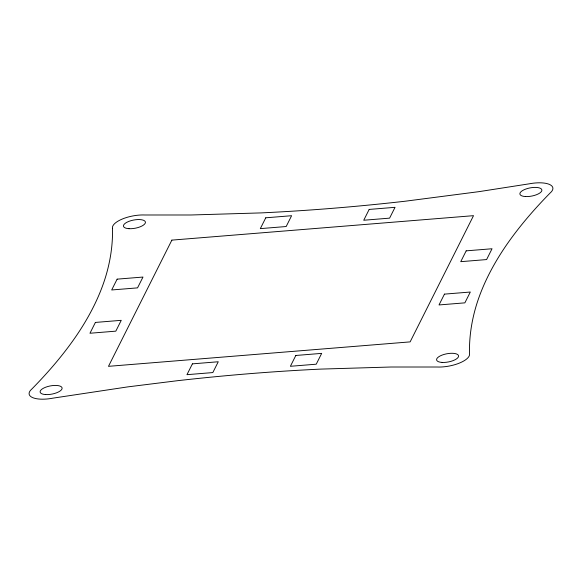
<?xml version="1.0" encoding="UTF-8"?>
<svg xmlns="http://www.w3.org/2000/svg" width="582" height="582" viewBox="0 0 582 582"><rect width="100%" height="100%" fill="white"/><g stroke="black" fill="none" stroke-linecap="round" stroke-linejoin="round"><path stroke-width="0.87" d="M112.493 228.384C112.886 244.884 110.34 261.362 105.517 277.127A902.871 336.76 -10.7 0 1 75.245 337.4C62.376 355.937 47.571 373.04 31.755 389.111A22.349 8.337 -10.7 0 0 32.672 397.622A22.349 8.337 -10.7 0 0 52.933 398.153L127.676 386.899L176.812 380.781A902.871 336.76 -10.7 0 1 320.864 369.097L391.009 367.009L437.075 367.009A22.349 8.337 -10.7 0 0 459.605 363.008A22.349 8.337 -10.7 0 0 469.507 353.616C469.114 337.116 471.66 320.638 476.483 304.873A902.871 336.76 -10.7 0 1 506.755 244.6C519.624 226.063 534.429 208.96 550.245 192.889A22.349 8.337 -10.7 0 0 549.328 184.378A22.349 8.337 -10.7 0 0 529.067 183.847L479.102 191.631L405.188 201.219A902.871 336.76 -10.7 0 1 261.136 212.903L190.991 214.991L144.925 214.991A22.349 8.337 -10.7 0 0 122.395 218.992A22.349 8.337 -10.7 0 0 112.493 228.384M95.397 322.428L89.963 333.246L115.818 331.151L121.252 320.333L95.397 322.428M117.128 279.149L111.693 289.967L137.548 287.872L142.983 277.054L117.128 279.149M171.872 240.119L108.478 366.333L410.128 341.881L473.522 215.667L171.872 240.119M192.402 363.859L186.968 374.677L212.823 372.575L218.257 361.757L192.402 363.859M265.756 217.806L260.321 228.624L286.177 226.529L291.611 215.711L265.756 217.806M295.823 355.471L290.389 366.289L316.244 364.194L321.679 353.376L295.823 355.471M369.177 209.425L363.743 220.243L389.598 218.141L395.033 207.323L369.177 209.425M444.452 294.128L439.017 304.946L464.873 302.851L470.307 292.033L444.452 294.128M466.182 250.849L460.748 261.667L486.603 259.572L492.037 248.754L466.182 250.849M442.131 362.426A11.174 4.169 -10.7 0 0 458.58 356.06A11.174 4.169 -10.7 0 0 442 355.122A11.174 4.169 -10.7 0 0 442.131 362.426M45.672 394.574A11.174 4.169 -10.7 0 0 62.121 388.201A11.174 4.169 -10.7 0 0 45.542 387.263A11.174 4.169 -10.7 0 0 45.672 394.574M128.993 228.69A11.174 4.169 -10.7 0 0 145.442 222.317A11.174 4.169 -10.7 0 0 128.862 221.386A11.174 4.169 -10.7 0 0 128.993 228.69M525.451 196.549A11.174 4.169 -10.7 0 0 541.893 190.176A11.174 4.169 -10.7 0 0 525.313 189.237A11.174 4.169 -10.7 0 0 525.451 196.549"/></g></svg>
